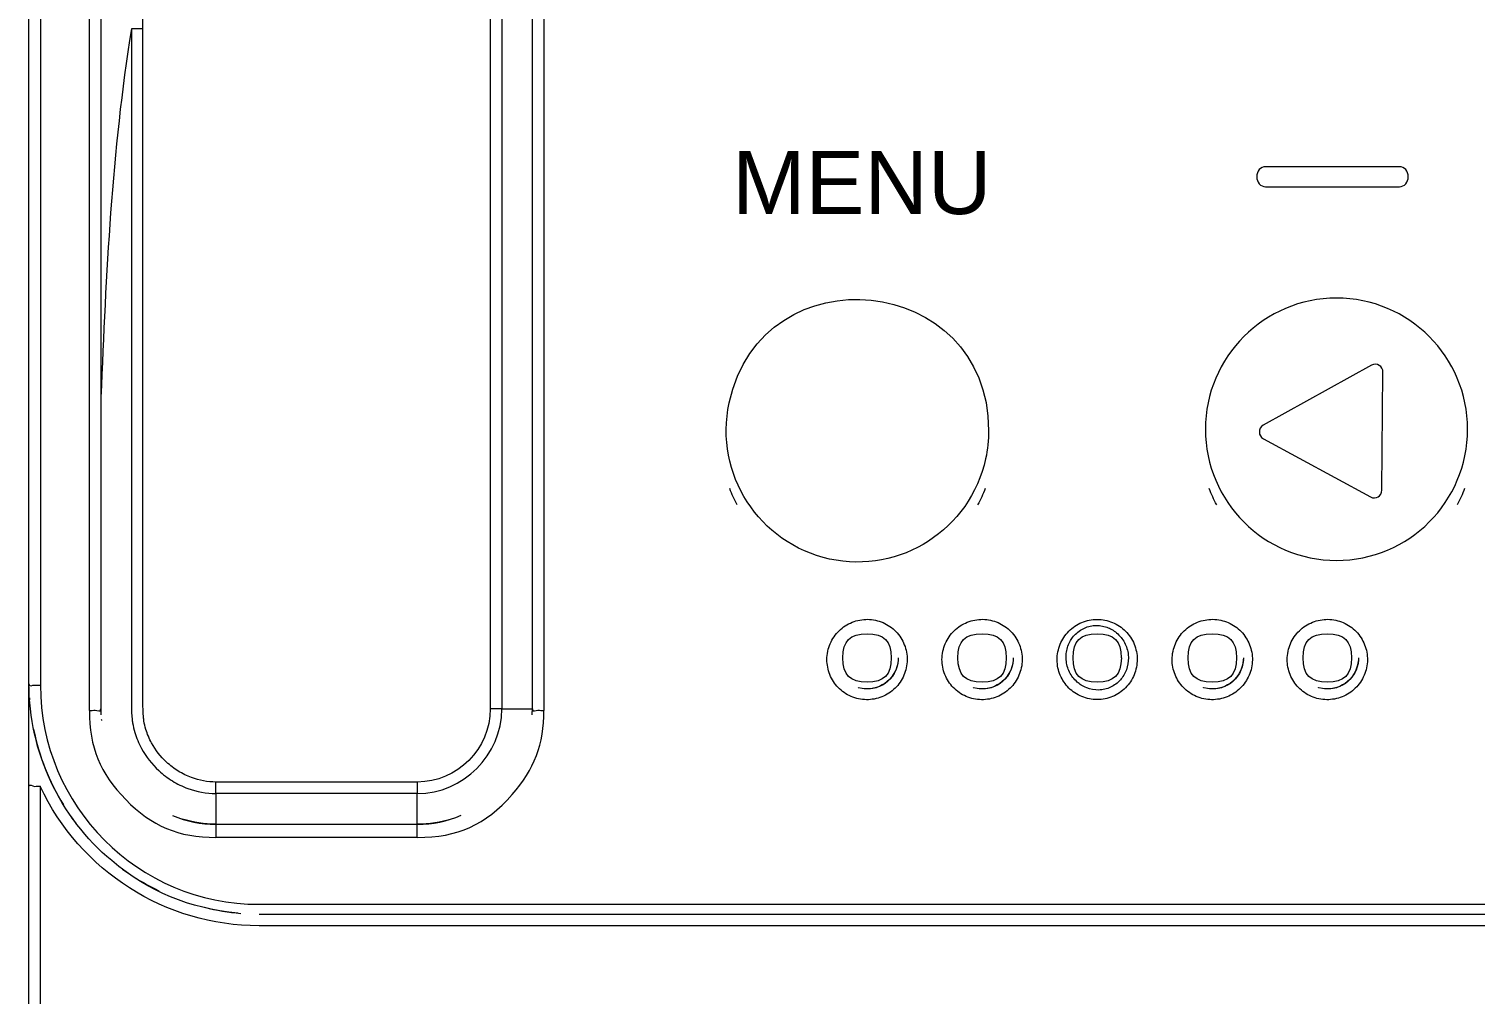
# Model space of a CAD drawing. Header units: millimetres. Extents: x 2820 to 3024, y 1658 to 1957.
# Drawn here: x 2917.19 to 2924.59, y 1875.29 to 1880.22 of the extents above; entities that cross this region are included whole.
import ezdxf

# ---------------------------------------------------------------- set-up
doc = ezdxf.new("R2010")
doc.units = ezdxf.units.MM
doc.layers.add('03_Symbole', color=250, linetype='Continuous', lineweight=15)
doc.layers.add('04_Texte', color=7, linetype='Continuous')
doc.styles.get("Standard").update_dxf_attribs({"font": 'arial.ttf'})

msp = doc.modelspace()

# ---------------------------------------------------------------- linework, layer by layer
at = {"layer": '03_Symbole', "color": 0, "lineweight": 0}
for points in [[(2917.1905, 1876.8731), (2917.1905, 1887.8592)], [(2917.2494, 1887.8666), (2917.2494, 1876.8657)], [(2917.4998, 1876.7369), (2917.4998, 1885.9938)], [(2917.5587, 1885.9889), (2917.5587, 1876.7444)], [(2919.5523, 1885.9889), (2919.5523, 1876.7449)], [(2919.6112, 1885.9889), (2919.6112, 1876.7449)], [(2919.7678, 1876.7444), (2919.7678, 1885.9889)], [(2919.8267, 1885.9938), (2919.8267, 1876.7369)], [(2917.7741, 1880.2234), (2917.7152, 1880.2234)], [(2917.1905, 1876.3469), (2917.1905, 1876.8658)], [(2919.6112, 1876.7449), (2919.5523, 1876.7449)], [(2919.6112, 1876.7449), (2919.7678, 1876.7449)], [(2917.1905, 1872.5001), (2917.1905, 1876.3469)], [(2919.1787, 1876.3706), (2918.1478, 1876.3706)], [(2918.1478, 1876.3116), (2918.1478, 1876.3706)], [(2919.1787, 1876.3706), (2919.1787, 1876.3116)], [(2919.1787, 1876.3116), (2918.1478, 1876.3116)], [(2918.1478, 1876.3116), (2918.1478, 1876.155)], [(2919.1787, 1876.155), (2919.1787, 1876.3116)], [(2917.3967, 1876.2082), (2917.3967, 1876.2082)], [(2917.4125, 1876.1856), (2917.4083, 1876.1914)], [(2917.4166, 1876.1797), (2917.4125, 1876.1855)], [(2917.4252, 1876.168), (2917.4209, 1876.1738)], [(2918.1478, 1876.155), (2919.1787, 1876.155)], [(2918.1478, 1876.1544), (2919.1787, 1876.1544)], [(2918.1478, 1876.1544), (2918.1478, 1876.1461), (2918.1478, 1876.1377), (2918.1478, 1876.1209), (2918.1478, 1876.0872)], [(2919.1787, 1876.0872), (2919.1787, 1876.1209), (2919.1787, 1876.1377), (2919.1787, 1876.1461), (2919.1787, 1876.1544)], [(2919.1787, 1876.0872), (2918.1478, 1876.0872)], [(2918.3687, 1875.745), (2929.2076, 1875.745)], [(2918.3687, 1875.6949), (2929.2076, 1875.6949)], [(2929.2077, 1875.6351), (2918.3687, 1875.6349)]]:
    msp.add_lwpolyline(points, dxfattribs=at)
for points, knots in [([(2917.7741, 1880.2234), (2917.7741, 1880.2234), (2917.7741, 1884.9846), (2917.7741, 1884.9846), (2917.7741, 1884.9846), (2917.7741, 1885.3814), (2917.7741, 1885.3814), (2917.7741, 1885.3814), (2917.7741, 1885.7781), (2917.7741, 1885.7781), (2917.7741, 1885.7781), (2917.7741, 1885.8278), (2917.7741, 1885.8278), (2917.7741, 1885.8278), (2917.7741, 1885.8774), (2917.7741, 1885.8774), (2917.7741, 1885.8774), (2917.7741, 1885.927), (2917.7741, 1885.927), (2917.7741, 1885.9436), (2917.7741, 1885.9601), (2917.7743, 1885.9766), (2917.7743, 1885.9865), (2917.7745, 1885.9965), (2917.7751, 1886.0063), (2917.7758, 1886.0195), (2917.7774, 1886.0327), (2917.7795, 1886.0458), (2917.7816, 1886.0589), (2917.7841, 1886.0719), (2917.7872, 1886.0848), (2917.7897, 1886.0943), (2917.7927, 1886.1039), (2917.7959, 1886.1132), (2917.8001, 1886.1258), (2917.8052, 1886.1381), (2917.8108, 1886.1501), (2917.8193, 1886.1681), (2917.8295, 1886.1854), (2917.841, 1886.2018), (2917.8562, 1886.2236), (2917.8738, 1886.2435), (2917.8933, 1886.2616), (2917.9081, 1886.2751), (2917.9238, 1886.2874), (2917.9405, 1886.2985), (2917.9625, 1886.3132), (2917.9863, 1886.3257), (2918.011, 1886.3357), (2918.0358, 1886.3456), (2918.0616, 1886.353), (2918.0879, 1886.3574), (2918.1076, 1886.3608), (2918.1278, 1886.3625), (2918.1478, 1886.3625)], [0, 0, 0, 0, 1, 1, 1, 2, 2, 2, 3, 3, 3, 4, 4, 4, 5, 5, 5, 6, 6, 6, 7, 7, 7, 8, 8, 8, 9, 9, 9, 10, 10, 10, 11, 11, 11, 12, 12, 12, 13, 13, 13, 14, 14, 14, 15, 15, 15, 16, 16, 16, 17, 17, 17, 18, 18, 18, 18]), ([(2917.7152, 1880.2234), (2917.7152, 1880.2234), (2917.7152, 1877.1598), (2917.7152, 1877.1598), (2917.7152, 1877.1598), (2917.7152, 1876.7782), (2917.7152, 1876.7782), (2917.7152, 1876.7716), (2917.7152, 1876.7649), (2917.7153, 1876.7583), (2917.7155, 1876.7491), (2917.7157, 1876.7399), (2917.716, 1876.7307), (2917.7165, 1876.7188), (2917.7173, 1876.7071), (2917.7185, 1876.6952), (2917.7193, 1876.688), (2917.7202, 1876.6808), (2917.7213, 1876.6737), (2917.7239, 1876.6567), (2917.7278, 1876.64), (2917.7326, 1876.6235), (2917.741, 1876.5955), (2917.7522, 1876.5685), (2917.7663, 1876.5429), (2917.7895, 1876.5004), (2917.8198, 1876.4617), (2917.8554, 1876.4288), (2917.8768, 1876.4091), (2917.9001, 1876.3915), (2917.9248, 1876.3762), (2917.9497, 1876.3608), (2917.9761, 1876.348), (2918.0034, 1876.3378), (2918.0495, 1876.3208), (2918.0986, 1876.3117), (2918.1478, 1876.3117)], [0, 0, 0, 0, 1, 1, 1, 2, 2, 2, 3, 3, 3, 4, 4, 4, 5, 5, 5, 6, 6, 6, 7, 7, 7, 8, 8, 8, 9, 9, 9, 10, 10, 10, 11, 11, 11, 12, 12, 12, 12]), ([(2918.1478, 1876.3706), (2918.1053, 1876.3705), (2918.0629, 1876.3784), (2918.0231, 1876.3932), (2917.9994, 1876.4019), (2917.9767, 1876.4131), (2917.9552, 1876.4264), (2917.9338, 1876.4396), (2917.9138, 1876.4549), (2917.8952, 1876.4719), (2917.8644, 1876.5003), (2917.8382, 1876.5336), (2917.8182, 1876.5704), (2917.8061, 1876.5926), (2917.7964, 1876.6159), (2917.7892, 1876.6401), (2917.785, 1876.6543), (2917.7816, 1876.6687), (2917.7794, 1876.6833), (2917.7784, 1876.6896), (2917.7776, 1876.6959), (2917.777, 1876.7022), (2917.7759, 1876.7127), (2917.7753, 1876.7234), (2917.7749, 1876.7338), (2917.7743, 1876.7487), (2917.7743, 1876.7636), (2917.7741, 1876.7784), (2917.7741, 1876.7784), (2917.7741, 1876.8165), (2917.7741, 1876.8165), (2917.7743, 1876.8399), (2917.7741, 1876.8631), (2917.7741, 1876.8865), (2917.7741, 1876.8865), (2917.7741, 1876.9183), (2917.7741, 1876.9183), (2917.7741, 1876.9183), (2917.7741, 1877.1089), (2917.7741, 1877.1089), (2917.7741, 1877.1089), (2917.7741, 1877.5793), (2917.7741, 1877.5793), (2917.7741, 1877.5793), (2917.7741, 1879.5115), (2917.7741, 1879.5115), (2917.7741, 1879.5115), (2917.7741, 1880.2234), (2917.7741, 1880.2234)], [0, 0, 0, 0, 1, 1, 1, 2, 2, 2, 3, 3, 3, 4, 4, 4, 5, 5, 5, 6, 6, 6, 7, 7, 7, 8, 8, 8, 9, 9, 9, 10, 10, 10, 11, 11, 11, 12, 12, 12, 13, 13, 13, 14, 14, 14, 15, 15, 15, 16, 16, 16, 16]), ([(2924.5555, 1878.1754), (2924.5555, 1877.8049), (2924.255, 1877.5044), (2923.8845, 1877.5044), (2923.5138, 1877.5044), (2923.2133, 1877.8049), (2923.2133, 1878.1754), (2923.2133, 1878.5461), (2923.5138, 1878.8465), (2923.8845, 1878.8465), (2924.255, 1878.8465), (2924.5555, 1878.5461), (2924.5555, 1878.1754)], [0, 0, 0, 0, 1, 1, 1, 2, 2, 2, 3, 3, 3, 4, 4, 4, 4]), ([(2924.0584, 1877.8289), (2924.0584, 1877.8289), (2923.51, 1878.1265), (2923.51, 1878.1265), (2923.4825, 1878.1413), (2923.4823, 1878.1808), (2923.5097, 1878.1958), (2923.5097, 1878.1958), (2924.0634, 1878.5025), (2924.0634, 1878.5025), (2924.0899, 1878.5173), (2924.1224, 1878.498), (2924.1221, 1878.4676), (2924.1221, 1878.4676), (2924.1168, 1877.8634), (2924.1168, 1877.8634), (2924.1166, 1877.8336), (2924.0846, 1877.8147), (2924.0584, 1877.8289)], [0, 0, 0, 0, 1, 1, 1, 2, 2, 2, 3, 3, 3, 4, 4, 4, 5, 5, 5, 6, 6, 6, 6]), ([(2922.088, 1878.0248), (2922.0094, 1877.6627), (2921.6515, 1877.4327), (2921.2894, 1877.5116), (2920.9273, 1877.5904), (2920.6971, 1877.9473), (2920.7755, 1878.3098)], [0, 0, 0, 0, 1, 1, 1, 2, 2, 2, 2]), ([(2921.2759, 1877.0075), (2921.2767, 1877.0217), (2921.279, 1877.036), (2921.2826, 1877.0498), (2921.2861, 1877.0628), (2921.2909, 1877.0754), (2921.2968, 1877.0876), (2921.3085, 1877.1116), (2921.3251, 1877.1335), (2921.3452, 1877.1513), (2921.3654, 1877.1692), (2921.3893, 1877.1828), (2921.4148, 1877.1917), (2921.4403, 1877.2005), (2921.4675, 1877.2045), (2921.4944, 1877.2026), (2921.5078, 1877.2018), (2921.5213, 1877.1996), (2921.5343, 1877.196), (2921.5472, 1877.1925), (2921.5599, 1877.1877), (2921.5719, 1877.1818), (2921.5961, 1877.1699), (2921.618, 1877.1533), (2921.6357, 1877.1331), (2921.6532, 1877.1129), (2921.6667, 1877.0892), (2921.6754, 1877.0638), (2921.684, 1877.0385), (2921.6877, 1877.0115), (2921.686, 1876.9847)], [0, 0, 0, 0, 1, 1, 1, 2, 2, 2, 3, 3, 3, 4, 4, 4, 5, 5, 5, 6, 6, 6, 7, 7, 7, 8, 8, 8, 9, 9, 9, 10, 10, 10, 10]), ([(2921.865, 1877.0075), (2921.8658, 1877.0217), (2921.868, 1877.036), (2921.8716, 1877.0498), (2921.8752, 1877.0628), (2921.88, 1877.0754), (2921.8858, 1877.0876), (2921.8976, 1877.1116), (2921.9142, 1877.1335), (2921.9343, 1877.1513), (2921.9545, 1877.1692), (2921.9783, 1877.1828), (2922.0038, 1877.1917), (2922.0294, 1877.2005), (2922.0566, 1877.2045), (2922.0835, 1877.2026), (2922.0969, 1877.2018), (2922.1104, 1877.1996), (2922.1233, 1877.196), (2922.1363, 1877.1925), (2922.149, 1877.1877), (2922.161, 1877.1818), (2922.1851, 1877.1699), (2922.2071, 1877.1533), (2922.2246, 1877.1331), (2922.2423, 1877.1129), (2922.2558, 1877.0892), (2922.2644, 1877.0638), (2922.2731, 1877.0385), (2922.2768, 1877.0115), (2922.275, 1876.9847)], [0, 0, 0, 0, 1, 1, 1, 2, 2, 2, 3, 3, 3, 4, 4, 4, 5, 5, 5, 6, 6, 6, 7, 7, 7, 8, 8, 8, 9, 9, 9, 10, 10, 10, 10]), ([(2922.4567, 1876.9641), (2922.4544, 1876.9782), (2922.4537, 1876.9925), (2922.4544, 1877.0067), (2922.4551, 1877.0201), (2922.4571, 1877.0334), (2922.4603, 1877.0465), (2922.4635, 1877.0595), (2922.468, 1877.0722), (2922.4737, 1877.0844), (2922.4793, 1877.0966), (2922.4862, 1877.1083), (2922.4941, 1877.119), (2922.5101, 1877.1407), (2922.5303, 1877.159), (2922.5534, 1877.173), (2922.5764, 1877.1869), (2922.6021, 1877.1964), (2922.6288, 1877.2005), (2922.6421, 1877.2025), (2922.6556, 1877.2032), (2922.669, 1877.2025), (2922.6824, 1877.2019), (2922.6958, 1877.1999), (2922.7088, 1877.1966), (2922.7219, 1877.1934), (2922.7346, 1877.1889), (2922.7467, 1877.1833), (2922.759, 1877.1776), (2922.7705, 1877.1707), (2922.7813, 1877.1627), (2922.8028, 1877.1466), (2922.821, 1877.1262), (2922.8348, 1877.1032), (2922.8485, 1877.0802), (2922.8579, 1877.0546), (2922.8618, 1877.028)], [0, 0, 0, 0, 1, 1, 1, 2, 2, 2, 3, 3, 3, 4, 4, 4, 5, 5, 5, 6, 6, 6, 7, 7, 7, 8, 8, 8, 9, 9, 9, 10, 10, 10, 11, 11, 11, 12, 12, 12, 12]), ([(2922.819, 1877.0056), (2922.8192, 1876.9848), (2922.8157, 1876.9639), (2922.8084, 1876.9444), (2922.8049, 1876.9347), (2922.8005, 1876.9255), (2922.7951, 1876.9166), (2922.7902, 1876.9083), (2922.7843, 1876.9004), (2922.7778, 1876.8931), (2922.7639, 1876.8774), (2922.7467, 1876.8648), (2922.7278, 1876.8557), (2922.7184, 1876.8513), (2922.7085, 1876.8478), (2922.6983, 1876.8454), (2922.6881, 1876.8429), (2922.6777, 1876.8415), (2922.6672, 1876.8413), (2922.6461, 1876.8407), (2922.6251, 1876.8445), (2922.6054, 1876.8522), (2922.5955, 1876.856), (2922.586, 1876.8609), (2922.577, 1876.8666), (2922.5699, 1876.8712), (2922.563, 1876.8764), (2922.5567, 1876.8821), (2922.5407, 1876.8964), (2922.5275, 1876.9139), (2922.5179, 1876.9331), (2922.513, 1876.9429), (2922.5091, 1876.9529), (2922.5062, 1876.9633), (2922.5031, 1876.9737), (2922.5013, 1876.9844), (2922.5004, 1876.9951), (2922.4995, 1877.0059), (2922.4997, 1877.0166), (2922.5008, 1877.0274), (2922.5019, 1877.0379), (2922.5041, 1877.0487), (2922.5072, 1877.0589), (2922.5103, 1877.0691), (2922.5143, 1877.079), (2922.5193, 1877.0885), (2922.5233, 1877.096), (2922.5278, 1877.1032), (2922.533, 1877.1099), (2922.5457, 1877.1266), (2922.5617, 1877.1407), (2922.5801, 1877.1512), (2922.5891, 1877.1564), (2922.5986, 1877.1607), (2922.6086, 1877.164), (2922.6185, 1877.1672), (2922.6288, 1877.1696), (2922.6393, 1877.1707), (2922.6497, 1877.1718), (2922.6602, 1877.1718), (2922.6706, 1877.1709), (2922.681, 1877.1699), (2922.6914, 1877.1677), (2922.7015, 1877.1647), (2922.7198, 1877.1593), (2922.7371, 1877.1503), (2922.7523, 1877.1387), (2922.7695, 1877.1257), (2922.7839, 1877.1092), (2922.7949, 1877.0907), (2922.8059, 1877.0721), (2922.8136, 1877.0516), (2922.817, 1877.0301)], [0, 0, 0, 0, 1, 1, 1, 2, 2, 2, 3, 3, 3, 4, 4, 4, 5, 5, 5, 6, 6, 6, 7, 7, 7, 8, 8, 8, 9, 9, 9, 10, 10, 10, 11, 11, 11, 12, 12, 12, 13, 13, 13, 14, 14, 14, 15, 15, 15, 16, 16, 16, 17, 17, 17, 18, 18, 18, 19, 19, 19, 20, 20, 20, 21, 21, 21, 22, 22, 22, 23, 23, 23, 24, 24, 24, 24]), ([(2923.0431, 1877.0075), (2923.0439, 1877.0217), (2923.0462, 1877.036), (2923.0498, 1877.0498), (2923.0533, 1877.0627), (2923.0581, 1877.0754), (2923.064, 1877.0876), (2923.0757, 1877.1116), (2923.0923, 1877.1335), (2923.1124, 1877.1513), (2923.1326, 1877.1692), (2923.1565, 1877.1828), (2923.182, 1877.1917), (2923.2075, 1877.2005), (2923.2348, 1877.2045), (2923.2616, 1877.2026), (2923.275, 1877.2018), (2923.2885, 1877.1996), (2923.3016, 1877.196), (2923.3146, 1877.1925), (2923.3271, 1877.1877), (2923.3392, 1877.1818), (2923.3633, 1877.1699), (2923.3852, 1877.1533), (2923.4029, 1877.1331), (2923.4205, 1877.1129), (2923.434, 1877.0892), (2923.4426, 1877.0638), (2923.4512, 1877.0385), (2923.4549, 1877.0115), (2923.4532, 1876.9847)], [0, 0, 0, 0, 1, 1, 1, 2, 2, 2, 3, 3, 3, 4, 4, 4, 5, 5, 5, 6, 6, 6, 7, 7, 7, 8, 8, 8, 9, 9, 9, 10, 10, 10, 10]), ([(2923.6322, 1877.0075), (2923.633, 1877.0217), (2923.6353, 1877.036), (2923.6389, 1877.0498), (2923.6424, 1877.0627), (2923.6472, 1877.0754), (2923.653, 1877.0876), (2923.6648, 1877.1116), (2923.6814, 1877.1335), (2923.7015, 1877.1513), (2923.7217, 1877.1692), (2923.7455, 1877.1828), (2923.771, 1877.1917), (2923.7966, 1877.2005), (2923.8238, 1877.2045), (2923.8507, 1877.2026), (2923.8641, 1877.2018), (2923.8776, 1877.1996), (2923.8906, 1877.196), (2923.9035, 1877.1925), (2923.9162, 1877.1877), (2923.9283, 1877.1818), (2923.9524, 1877.1699), (2923.9743, 1877.1533), (2923.9918, 1877.1331), (2924.0095, 1877.1129), (2924.023, 1877.0892), (2924.0317, 1877.0638), (2924.0403, 1877.0385), (2924.044, 1877.0115), (2924.0423, 1876.9847)], [0, 0, 0, 0, 1, 1, 1, 2, 2, 2, 3, 3, 3, 4, 4, 4, 5, 5, 5, 6, 6, 6, 7, 7, 7, 8, 8, 8, 9, 9, 9, 10, 10, 10, 10]), ([(2921.3573, 1877.0056), (2921.3573, 1877.0929), (2921.3936, 1877.1292), (2921.481, 1877.1292), (2921.5684, 1877.1292), (2921.6047, 1877.0929), (2921.6047, 1877.0056)], [0, 0, 0, 0, 1, 1, 1, 2, 2, 2, 2]), ([(2921.9464, 1877.0056), (2921.9464, 1877.0929), (2921.9827, 1877.1292), (2922.0701, 1877.1292), (2922.1575, 1877.1292), (2922.1937, 1877.0929), (2922.1937, 1877.0056)], [0, 0, 0, 0, 1, 1, 1, 2, 2, 2, 2]), ([(2922.5355, 1877.0056), (2922.5355, 1877.0929), (2922.5717, 1877.1292), (2922.6591, 1877.1292), (2922.7466, 1877.1292), (2922.7827, 1877.0929), (2922.7827, 1877.0056)], [0, 0, 0, 0, 1, 1, 1, 2, 2, 2, 2]), ([(2923.1246, 1877.0056), (2923.1246, 1877.0929), (2923.1608, 1877.1292), (2923.2482, 1877.1292), (2923.3356, 1877.1292), (2923.3718, 1877.0929), (2923.3718, 1877.0056)], [0, 0, 0, 0, 1, 1, 1, 2, 2, 2, 2]), ([(2923.7136, 1877.0056), (2923.7136, 1877.0929), (2923.7499, 1877.1292), (2923.8373, 1877.1292), (2923.9247, 1877.1292), (2923.9609, 1877.0929), (2923.9609, 1877.0056)], [0, 0, 0, 0, 1, 1, 1, 2, 2, 2, 2]), ([(2921.686, 1876.9847), (2921.685, 1876.9713), (2921.6829, 1876.958), (2921.6794, 1876.945), (2921.6759, 1876.9321), (2921.6711, 1876.9194), (2921.6652, 1876.9074), (2921.6594, 1876.8953), (2921.6523, 1876.8838), (2921.6442, 1876.8731), (2921.6361, 1876.8624), (2921.6269, 1876.8525), (2921.6168, 1876.8434), (2921.5966, 1876.8256), (2921.5728, 1876.8119), (2921.5473, 1876.8031), (2921.5218, 1876.7943), (2921.4947, 1876.7905), (2921.4678, 1876.7922), (2921.4543, 1876.793), (2921.441, 1876.7952), (2921.428, 1876.7987), (2921.415, 1876.8022), (2921.4023, 1876.807), (2921.3903, 1876.8129), (2921.3782, 1876.8188), (2921.3667, 1876.8259), (2921.356, 1876.834), (2921.3454, 1876.8422), (2921.3354, 1876.8513), (2921.3265, 1876.8615), (2921.3092, 1876.8813), (2921.2958, 1876.9046), (2921.2872, 1876.9296), (2921.2785, 1876.9545), (2921.2746, 1876.9811), (2921.276, 1877.0075)], [0, 0, 0, 0, 1, 1, 1, 2, 2, 2, 3, 3, 3, 4, 4, 4, 5, 5, 5, 6, 6, 6, 7, 7, 7, 8, 8, 8, 9, 9, 9, 10, 10, 10, 11, 11, 11, 12, 12, 12, 12]), ([(2921.6046, 1877.0056), (2921.6046, 1876.9181), (2921.5684, 1876.8819), (2921.481, 1876.8819), (2921.3936, 1876.8819), (2921.3573, 1876.9181), (2921.3573, 1877.0056)], [0, 0, 0, 0, 1, 1, 1, 2, 2, 2, 2]), ([(2922.275, 1876.9847), (2922.2742, 1876.9713), (2922.2719, 1876.958), (2922.2685, 1876.945), (2922.2649, 1876.9321), (2922.2601, 1876.9194), (2922.2543, 1876.9074), (2922.2484, 1876.8953), (2922.2414, 1876.8838), (2922.2332, 1876.8731), (2922.2251, 1876.8624), (2922.216, 1876.8525), (2922.2058, 1876.8434), (2922.1858, 1876.8256), (2922.162, 1876.8119), (2922.1364, 1876.8031), (2922.111, 1876.7943), (2922.0837, 1876.7905), (2922.0568, 1876.7922), (2922.0434, 1876.793), (2922.03, 1876.7952), (2922.017, 1876.7987), (2922.004, 1876.8022), (2921.9913, 1876.807), (2921.9793, 1876.8129), (2921.9672, 1876.8188), (2921.9558, 1876.8259), (2921.9451, 1876.834), (2921.9344, 1876.8422), (2921.9244, 1876.8513), (2921.9157, 1876.8615), (2921.8983, 1876.8813), (2921.8849, 1876.9046), (2921.8762, 1876.9296), (2921.8676, 1876.9545), (2921.8636, 1876.9811), (2921.865, 1877.0075)], [0, 0, 0, 0, 1, 1, 1, 2, 2, 2, 3, 3, 3, 4, 4, 4, 5, 5, 5, 6, 6, 6, 7, 7, 7, 8, 8, 8, 9, 9, 9, 10, 10, 10, 11, 11, 11, 12, 12, 12, 12]), ([(2922.1937, 1877.0056), (2922.1937, 1876.9181), (2922.1575, 1876.8819), (2922.0701, 1876.8819), (2921.9827, 1876.8819), (2921.9465, 1876.9181), (2921.9465, 1877.0056)], [0, 0, 0, 0, 1, 1, 1, 2, 2, 2, 2]), ([(2922.8618, 1877.028), (2922.8658, 1877.0015), (2922.8643, 1876.9743), (2922.8578, 1876.9482), (2922.8513, 1876.9223), (2922.8399, 1876.8974), (2922.824, 1876.8758), (2922.8081, 1876.8542), (2922.7878, 1876.8358), (2922.7649, 1876.8218), (2922.7534, 1876.8148), (2922.7412, 1876.8091), (2922.7286, 1876.8044), (2922.716, 1876.7997), (2922.7028, 1876.7965), (2922.6896, 1876.7943), (2922.663, 1876.7903), (2922.6355, 1876.7918), (2922.6094, 1876.7982), (2922.5963, 1876.8014), (2922.5837, 1876.8059), (2922.5715, 1876.8116), (2922.5593, 1876.8173), (2922.5477, 1876.8242), (2922.5369, 1876.8322), (2922.5156, 1876.848), (2922.4977, 1876.8679), (2922.484, 1876.8904), (2922.4703, 1876.913), (2922.4609, 1876.9381), (2922.4567, 1876.9641)], [0, 0, 0, 0, 1, 1, 1, 2, 2, 2, 3, 3, 3, 4, 4, 4, 5, 5, 5, 6, 6, 6, 7, 7, 7, 8, 8, 8, 9, 9, 9, 10, 10, 10, 10]), ([(2922.7828, 1877.0056), (2922.7828, 1876.9181), (2922.7465, 1876.8819), (2922.6591, 1876.8819), (2922.5717, 1876.8819), (2922.5356, 1876.9181), (2922.5356, 1877.0056)], [0, 0, 0, 0, 1, 1, 1, 2, 2, 2, 2]), ([(2923.4532, 1876.9847), (2923.4524, 1876.9713), (2923.4501, 1876.958), (2923.4466, 1876.945), (2923.4431, 1876.9321), (2923.4383, 1876.9194), (2923.4324, 1876.9074), (2923.4266, 1876.8953), (2923.4195, 1876.8838), (2923.4114, 1876.8731), (2923.4033, 1876.8624), (2923.3942, 1876.8525), (2923.384, 1876.8434), (2923.3638, 1876.8256), (2923.34, 1876.8119), (2923.3146, 1876.8031), (2923.289, 1876.7943), (2923.2619, 1876.7905), (2923.235, 1876.7922), (2923.2216, 1876.793), (2923.2082, 1876.7952), (2923.1952, 1876.7987), (2923.1822, 1876.8022), (2923.1695, 1876.807), (2923.1575, 1876.8129), (2923.1454, 1876.8188), (2923.1339, 1876.8259), (2923.1232, 1876.834), (2923.1126, 1876.8422), (2923.1026, 1876.8513), (2923.0938, 1876.8615), (2923.0764, 1876.8813), (2923.063, 1876.9046), (2923.0544, 1876.9296), (2923.0458, 1876.9545), (2923.0418, 1876.9811), (2923.0432, 1877.0075)], [0, 0, 0, 0, 1, 1, 1, 2, 2, 2, 3, 3, 3, 4, 4, 4, 5, 5, 5, 6, 6, 6, 7, 7, 7, 8, 8, 8, 9, 9, 9, 10, 10, 10, 11, 11, 11, 12, 12, 12, 12]), ([(2923.3718, 1877.0056), (2923.3718, 1876.9181), (2923.3357, 1876.8819), (2923.2482, 1876.8819), (2923.1608, 1876.8819), (2923.1246, 1876.9181), (2923.1246, 1877.0056)], [0, 0, 0, 0, 1, 1, 1, 2, 2, 2, 2]), ([(2924.0423, 1876.9847), (2924.0413, 1876.9713), (2924.0392, 1876.958), (2924.0357, 1876.945), (2924.0322, 1876.9321), (2924.0274, 1876.9194), (2924.0215, 1876.9074), (2924.0156, 1876.8953), (2924.0086, 1876.8838), (2924.0005, 1876.8731), (2923.9924, 1876.8623), (2923.9832, 1876.8525), (2923.9731, 1876.8434), (2923.9529, 1876.8256), (2923.9291, 1876.8119), (2923.9037, 1876.8031), (2923.8781, 1876.7943), (2923.851, 1876.7905), (2923.8241, 1876.7922), (2923.8106, 1876.793), (2923.7973, 1876.7952), (2923.7843, 1876.7987), (2923.7713, 1876.8022), (2923.7586, 1876.807), (2923.7466, 1876.8129), (2923.7345, 1876.8188), (2923.723, 1876.8259), (2923.7123, 1876.834), (2923.7016, 1876.8422), (2923.6917, 1876.8513), (2923.6829, 1876.8615), (2923.6655, 1876.8813), (2923.6521, 1876.9046), (2923.6435, 1876.9296), (2923.6348, 1876.9544), (2923.6309, 1876.9811), (2923.6323, 1877.0075)], [0, 0, 0, 0, 1, 1, 1, 2, 2, 2, 3, 3, 3, 4, 4, 4, 5, 5, 5, 6, 6, 6, 7, 7, 7, 8, 8, 8, 9, 9, 9, 10, 10, 10, 11, 11, 11, 12, 12, 12, 12]), ([(2923.9609, 1877.0056), (2923.9609, 1876.9181), (2923.9247, 1876.8819), (2923.8373, 1876.8819), (2923.7499, 1876.8819), (2923.7137, 1876.9181), (2923.7137, 1877.0056)], [0, 0, 0, 0, 1, 1, 1, 2, 2, 2, 2]), ([(2917.1905, 1876.8731), (2917.1906, 1876.8538), (2917.2094, 1876.8675), (2917.2194, 1876.8668), (2917.2294, 1876.866), (2917.2394, 1876.8657), (2917.2495, 1876.8657)], [0, 0, 0, 0, 1, 1, 1, 2, 2, 2, 2]), ([(2917.4998, 1876.7369), (2917.5099, 1876.7369), (2917.5199, 1876.7372), (2917.53, 1876.7379), (2917.54, 1876.7387), (2917.5588, 1876.7251), (2917.5588, 1876.7444)], [0, 0, 0, 0, 1, 1, 1, 2, 2, 2, 2]), ([(2919.7678, 1876.7444), (2919.7678, 1876.7252), (2919.7866, 1876.7387), (2919.7966, 1876.738), (2919.8066, 1876.7372), (2919.8166, 1876.7369), (2919.8267, 1876.7369)], [0, 0, 0, 0, 1, 1, 1, 2, 2, 2, 2]), ([(2917.1905, 1876.3469), (2917.1913, 1876.3663), (2917.2099, 1876.3483), (2917.2196, 1876.3485), (2917.2292, 1876.3488), (2917.2389, 1876.3488), (2917.2486, 1876.3488)], [0, 0, 0, 0, 1, 1, 1, 2, 2, 2, 2])]:
    msp.add_open_spline(points, degree=3, knots=knots, dxfattribs=at)
for points in [[(2917.7152, 1880.2234), (2917.6137, 1879.5977), (2917.5855, 1878.9702), (2917.5588, 1878.3397)], [(2920.7755, 1878.3098), (2920.9455, 1879.096), (2922.1025, 1878.9735), (2922.1035, 1878.169)], [(2922.1035, 1878.169), (2922.1035, 1878.12), (2922.0985, 1878.0726), (2922.0881, 1878.0248)], [(2920.8165, 1877.7885), (2920.8019, 1877.8154), (2920.7891, 1877.843), (2920.7781, 1877.8716)], [(2922.0858, 1877.872), (2922.0748, 1877.8433), (2922.062, 1877.8156), (2922.0472, 1877.7885)], [(2923.271, 1877.7885), (2923.2563, 1877.8154), (2923.2436, 1877.843), (2923.2325, 1877.8716)], [(2924.5403, 1877.872), (2924.5293, 1877.8433), (2924.5164, 1877.8156), (2924.5017, 1877.7885)], [(2921.6406, 1876.9963), (2921.6339, 1876.8931), (2921.5373, 1876.8247), (2921.4376, 1876.8529)], [(2921.6399, 1876.9957), (2921.6341, 1876.9062), (2921.5556, 1876.8391), (2921.4662, 1876.8475)], [(2921.6408, 1877.0056), (2921.6407, 1877.0023), (2921.6403, 1876.999), (2921.6399, 1876.9957)], [(2922.2296, 1876.9963), (2922.223, 1876.8931), (2922.1264, 1876.8247), (2922.0267, 1876.8529)], [(2922.229, 1876.9957), (2922.2231, 1876.9062), (2922.1447, 1876.8391), (2922.0553, 1876.8475)], [(2922.2299, 1877.0056), (2922.2297, 1877.0023), (2922.2294, 1876.999), (2922.229, 1876.9957)], [(2922.817, 1877.0301), (2922.8182, 1877.022), (2922.8189, 1877.0138), (2922.819, 1877.0056)], [(2923.4078, 1876.9963), (2923.4012, 1876.8931), (2923.3046, 1876.8247), (2923.2049, 1876.8529)], [(2923.4071, 1876.9957), (2923.4013, 1876.9062), (2923.3228, 1876.8391), (2923.2334, 1876.8475)], [(2923.4081, 1877.0056), (2923.4079, 1877.0022), (2923.4076, 1876.999), (2923.4072, 1876.9957)], [(2923.9969, 1876.9963), (2923.9903, 1876.8931), (2923.8937, 1876.8247), (2923.7939, 1876.8529)], [(2923.9962, 1876.9957), (2923.9903, 1876.9062), (2923.9119, 1876.8391), (2923.8225, 1876.8475)], [(2923.9972, 1877.0056), (2923.997, 1877.0022), (2923.9966, 1876.999), (2923.9962, 1876.9957)], [(2917.6144, 1875.9683), (2917.3481, 1876.1881), (2917.1905, 1876.5287), (2917.1905, 1876.8731)], [(2917.1906, 1876.8638), (2917.1906, 1876.8644), (2917.1906, 1876.8651), (2917.1906, 1876.8658)], [(2917.2494, 1876.8657), (2917.2494, 1876.2474), (2917.7499, 1875.745), (2918.3686, 1875.745)], [(2921.4376, 1876.8529), (2921.4369, 1876.8531), (2921.4362, 1876.8534), (2921.4354, 1876.8536)], [(2922.0267, 1876.8529), (2922.026, 1876.8531), (2922.0252, 1876.8534), (2922.0245, 1876.8536)], [(2923.2049, 1876.8529), (2923.2042, 1876.8531), (2923.2033, 1876.8534), (2923.2026, 1876.8536)], [(2923.7939, 1876.8529), (2923.7932, 1876.8531), (2923.7925, 1876.8534), (2923.7917, 1876.8536)], [(2917.1933, 1876.7939), (2917.1932, 1876.7962), (2917.193, 1876.7985), (2917.1929, 1876.8008)], [(2917.1929, 1876.8006), (2917.1931, 1876.7976), (2917.1933, 1876.7945), (2917.1935, 1876.7916)], [(2917.4998, 1876.7369), (2917.4997, 1876.5493), (2917.5546, 1876.415), (2917.6859, 1876.2811)], [(2917.5587, 1876.7444), (2917.5587, 1876.7344), (2917.559, 1876.7246), (2917.5595, 1876.7146)], [(2919.1787, 1876.3116), (2919.4147, 1876.3116), (2919.6112, 1876.5091), (2919.6112, 1876.7449)], [(2919.5523, 1876.7449), (2919.5523, 1876.5411), (2919.3827, 1876.3706), (2919.1787, 1876.3706)], [(2919.6643, 1876.3065), (2919.7782, 1876.436), (2919.8267, 1876.5644), (2919.8267, 1876.7369)], [(2919.767, 1876.7147), (2919.7675, 1876.7245), (2919.7678, 1876.7344), (2919.7678, 1876.7443)], [(2917.2144, 1876.6404), (2917.2432, 1876.5006), (2917.2927, 1876.3754), (2917.3674, 1876.2538)], [(2917.5611, 1876.6923), (2917.5613, 1876.69), (2917.5615, 1876.6875), (2917.5618, 1876.685)], [(2917.2486, 1876.3487), (2917.2486, 1875.0642), (2917.2486, 1873.7798), (2917.2487, 1872.4955)], [(2918.3687, 1875.6349), (2917.89, 1875.6353), (2917.4507, 1875.9143), (2917.2486, 1876.3487)], [(2917.6859, 1876.2811), (2917.8203, 1876.144), (2917.9558, 1876.0872), (2918.1478, 1876.0872)], [(2919.1787, 1876.0872), (2919.3865, 1876.0872), (2919.5271, 1876.1507), (2919.6643, 1876.3065)], [(2917.4142, 1876.1833), (2917.4155, 1876.1815), (2917.4166, 1876.1798), (2917.4178, 1876.1782)], [(2917.4209, 1876.1739), (2917.4195, 1876.1759), (2917.4181, 1876.1777), (2917.4167, 1876.1796)], [(2917.9259, 1876.199), (2917.9983, 1876.1688), (2918.0694, 1876.1544), (2918.1478, 1876.1544)], [(2918.1478, 1876.155), (2918.0885, 1876.1552), (2918.0321, 1876.1636), (2917.9754, 1876.1809)], [(2919.1787, 1876.1544), (2919.2584, 1876.1544), (2919.3306, 1876.1692), (2919.4039, 1876.2003)], [(2919.3573, 1876.1829), (2919.2985, 1876.1641), (2919.2404, 1876.155), (2919.1787, 1876.155)], [(2917.4192, 1876.1764), (2917.4201, 1876.175), (2917.4211, 1876.1737), (2917.4221, 1876.1723)], [(2917.4241, 1876.1696), (2917.4249, 1876.1685), (2917.4256, 1876.1675), (2917.4263, 1876.1665)], [(2917.4295, 1876.1624), (2917.4284, 1876.1638), (2917.4274, 1876.1651), (2917.4264, 1876.1665)], [(2917.4292, 1876.1628), (2917.4298, 1876.1621), (2917.4302, 1876.1614), (2917.4307, 1876.1608)], [(2917.4394, 1876.1493), (2917.4409, 1876.1473), (2917.4424, 1876.1455), (2917.4438, 1876.1437)], [(2918.2601, 1875.7002), (2918.0083, 1875.7245), (2917.8095, 1875.8071), (2917.6145, 1875.9683)], [(2917.6698, 1875.9252), (2917.6796, 1875.9181), (2917.6894, 1875.9112), (2917.6995, 1875.9044)], [(2917.6855, 1875.9141), (2917.6842, 1875.915), (2917.6829, 1875.9159), (2917.6816, 1875.9168)], [(2917.7044, 1875.9011), (2917.703, 1875.902), (2917.7015, 1875.903), (2917.7, 1875.904)], [(2917.7001, 1875.9039), (2917.7501, 1875.8698), (2917.8018, 1875.84), (2917.8564, 1875.8138)], [(2918.0895, 1875.7296), (2918.1506, 1875.7145), (2918.212, 1875.7042), (2918.2748, 1875.6988)]]:
    msp.add_open_spline(points, degree=3, dxfattribs=at)
at = {"layer": '04_Texte', "color": 0, "lineweight": 0}
msp.add_open_spline([(2924.2071, 1879.4161), (2924.2071, 1879.4161), (2923.5206, 1879.4161), (2923.5206, 1879.4161), (2923.4959, 1879.4161), (2923.476, 1879.4391), (2923.476, 1879.4674), (2923.476, 1879.4957), (2923.4959, 1879.5187), (2923.5206, 1879.5187), (2923.5206, 1879.5187), (2924.2071, 1879.5187), (2924.2071, 1879.5187), (2924.2318, 1879.5187), (2924.2519, 1879.4957), (2924.2519, 1879.4674), (2924.2519, 1879.4391), (2924.2318, 1879.4161), (2924.2071, 1879.4161)], degree=3, knots=[0, 0, 0, 0, 1, 1, 1, 2, 2, 2, 3, 3, 3, 4, 4, 4, 5, 5, 5, 6, 6, 6, 6], dxfattribs=at)
at = {"layer": '04_Texte', "color": 0, "lineweight": 5}
msp.add_open_spline([(2924.0584, 1877.8289), (2924.0584, 1877.8289), (2923.51, 1878.1265), (2923.51, 1878.1265), (2923.4825, 1878.1413), (2923.4823, 1878.1808), (2923.5097, 1878.1958), (2923.5097, 1878.1958), (2924.0634, 1878.5025), (2924.0634, 1878.5025), (2924.0899, 1878.5173), (2924.1224, 1878.498), (2924.1221, 1878.4676), (2924.1221, 1878.4676), (2924.1168, 1877.8634), (2924.1168, 1877.8634), (2924.1166, 1877.8336), (2924.0846, 1877.8147), (2924.0584, 1877.8289)], degree=3, knots=[0, 0, 0, 0, 1, 1, 1, 2, 2, 2, 3, 3, 3, 4, 4, 4, 5, 5, 5, 6, 6, 6, 6], dxfattribs=at)

# ---------------------------------------------------------------- texts
at = {"layer": '04_Texte', "insert": (2920.7908, 1879.5992), "char_height": 0.32287, "attachment_point": 1}
msp.add_mtext_dynamic_manual_height_columns('MENU', width=0.322872, gutter_width=1.6144, heights=[0], dxfattribs=at)

doc.saveas('drawing.dxf')
